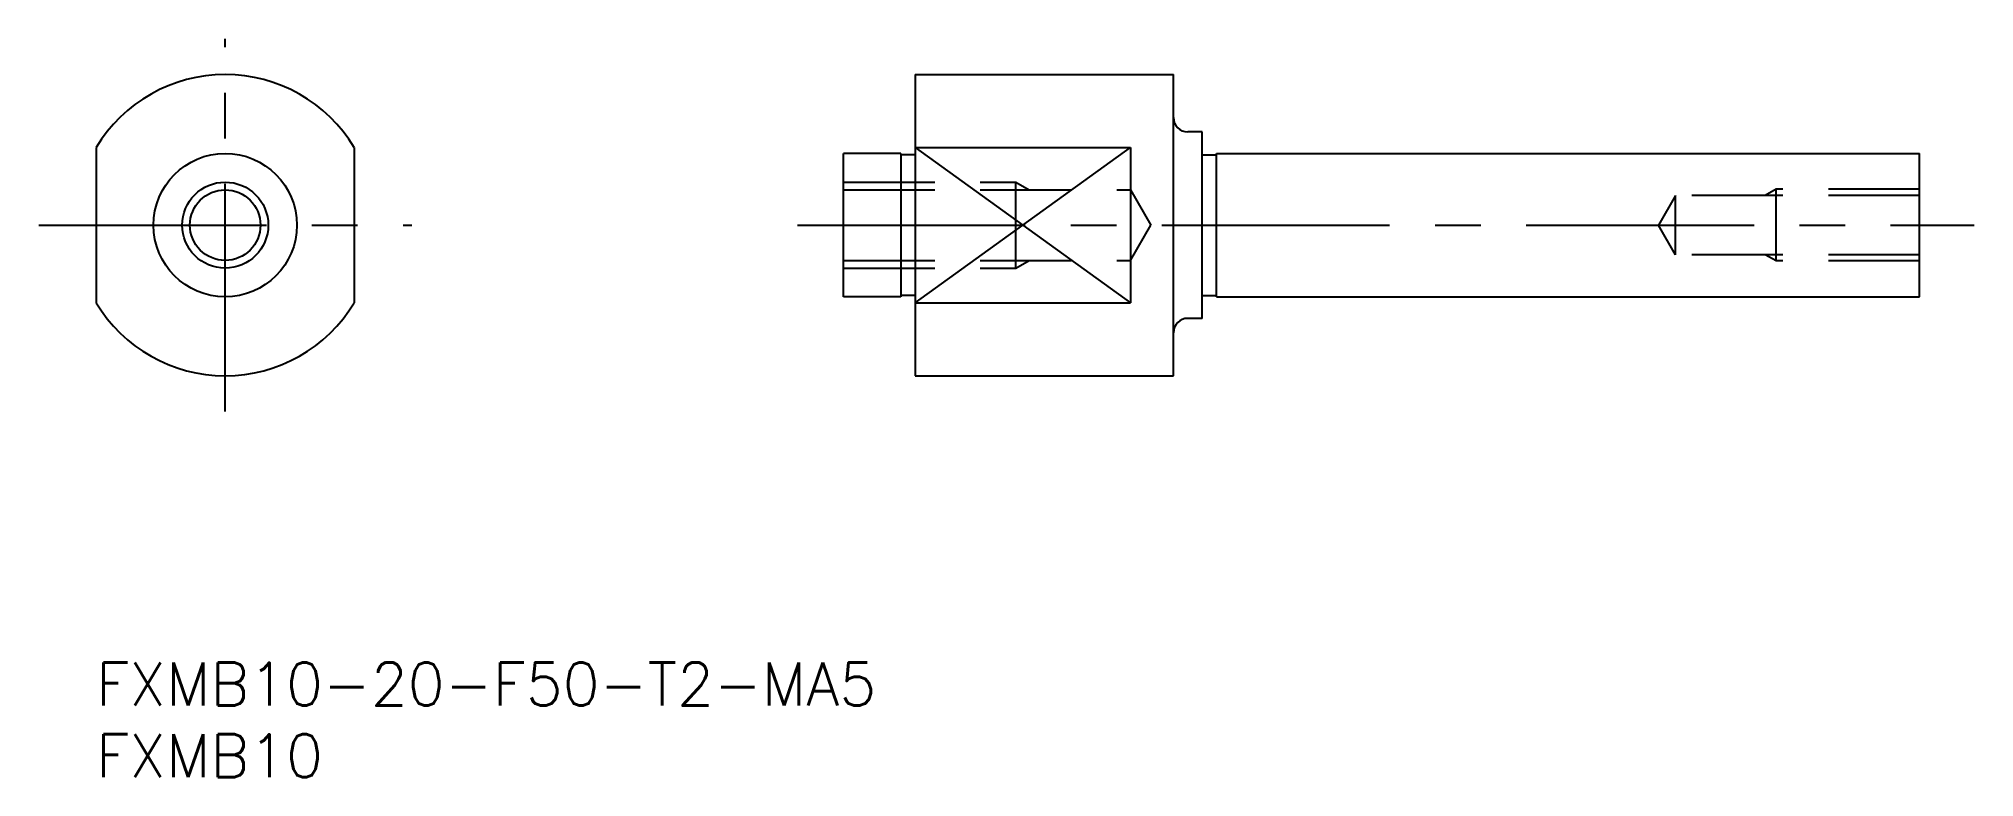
# Model space of a CAD drawing. Extents: x -4 to 131, y -8 to 44.
import ezdxf

# ---------------------------------------------------------------- set-up
doc = ezdxf.new("R2010")
doc.units = 0
doc.header["$LTSCALE"] = 0.5
doc.linetypes.add('CENTER', pattern=[50.8, 31.75, -6.35, 6.35, -6.35])
doc.linetypes.add('DASHED', pattern=[19.05, 12.7, -6.35])
doc.layers.get('0').update_dxf_attribs({"linetype": 'CONTINUOUS'})
doc.layers.add('CENTER', color=1, linetype='CENTER')
doc.styles.get("Standard").update_dxf_attribs({"font": 'txt.shx', "height": 3, "bigfont": 'bigfont.shx'})

# ---------------------------------------------------------------- blocks, each defined once
blk = doc.blocks.new('*U30')
at = {"color": 7, "linetype": 'CONTINUOUS'}
blk.add_text('FXMB10-20-F50-T2-MA5', height=3, dxfattribs=at).set_placement((0, -3))
blk = doc.blocks.new('*U31')
at = {"color": 7, "linetype": 'CONTINUOUS'}
blk.add_text('FXMB10', height=3, dxfattribs=at).set_placement((0, -8))

msp = doc.modelspace()

# ---------------------------------------------------------------- linework, layer by layer
at = {"color": 7, "linetype": 'CONTINUOUS'}
for p, q in [((57.11, 41), (75.11, 41)), ((57.11, 41), (57.11, 20)), ((75.11, 20), (75.11, 41)), ((77.11, 37), (76.11, 37)), ((77.11, 24), (77.11, 37)), ((0, 35.91), (0, 25.09)), ((18, 35.91), (18, 25.09)), ((52.11, 25.5), (52.11, 35.5)), ((56.11, 35.5), (52.11, 35.5)), ((56.11, 35.5), (56.11, 25.5)), ((57.11, 35.4), (56.11, 35.4)), ((57.11, 35.91), (72.11, 35.91)), ((72.11, 35.91), (72.11, 25.09)), ((77.11, 35.4), (78.11, 35.4)), ((78.11, 35.5), (127.11, 35.5)), ((78.11, 25.5), (78.11, 35.5)), ((127.11, 25.5), (127.11, 35.5)), ((56.11, 25.5), (52.11, 25.5)), ((57.11, 25.6), (56.11, 25.6)), ((57.11, 25.09), (72.11, 25.09)), ((77.11, 25.6), (78.11, 25.6)), ((78.11, 25.5), (127.11, 25.5)), ((77.11, 24), (76.11, 24)), ((57.11, 20), (75.11, 20))]:
    msp.add_line(p, q, dxfattribs=at)
at = {"color": 3, "linetype": 'CONTINUOUS'}
for p, q in [((57.11, 35.91), (72.11, 25.09)), ((57.11, 25.09), (72.11, 35.91))]:
    msp.add_line(p, q, dxfattribs=at)
at = {"color": 3, "linetype": 'DASHED'}
for p, q in [((52.11, 33.5), (64.11, 33.5)), ((52.11, 32.96), (72.11, 32.96)), ((64.11, 27.5), (64.11, 33.5)), ((64.11, 33.5), (65.05, 32.96)), ((72.11, 32.96), (73.53, 30.5)), ((110.11, 32.57), (108.92, 30.5)), ((127.11, 32.57), (110.11, 32.57)), ((110.11, 28.43), (110.11, 32.57)), ((117.11, 33), (116.36, 32.57)), ((127.11, 33), (117.11, 33)), ((117.11, 28), (117.11, 33)), ((72.11, 28.04), (73.53, 30.5)), ((110.11, 28.43), (108.92, 30.5)), ((127.11, 28.43), (110.11, 28.43)), ((117.11, 28), (116.36, 28.43)), ((52.11, 28.04), (72.11, 28.04)), ((52.11, 27.5), (64.11, 27.5)), ((64.11, 27.5), (65.05, 28.04)), ((127.11, 28), (117.11, 28))]:
    msp.add_line(p, q, dxfattribs=at)
at = {"color": 7, "linetype": 'CONTINUOUS'}
for radius in [5, 2.46]:
    msp.add_circle((9, 30.5), radius, dxfattribs=at)
at = {"color": 3, "linetype": 'CONTINUOUS'}
msp.add_circle((9, 30.5), 3, dxfattribs=at)
at = {"color": 7, "linetype": 'CONTINUOUS'}
for centre, radius, start, end in [((9, 30.5), 10.5, 31.0027, 148.9973), ((76.11, 38), 1, 180, 270), ((9, 30.5), 10.5, 211.0027, 328.9973), ((76.11, 23), 1, 90, 180)]:
    msp.add_arc(centre, radius, start, end, dxfattribs=at)
at = {"layer": 'CENTER', "color": 1, "linetype": 'CENTER'}
for p, q in [((9, 17.5), (9, 43.5)), ((-4, 30.5), (22, 30.5)), ((48.9, 30.5), (130.93, 30.5))]:
    msp.add_line(p, q, dxfattribs=at)

# ---------------------------------------------------------------- block references
at = {"color": 7, "linetype": 'CONTINUOUS'}
for name in ['*U30', '*U31']:
    msp.add_blockref(name, (0, 0), dxfattribs=at)

doc.saveas('drawing.dxf')
